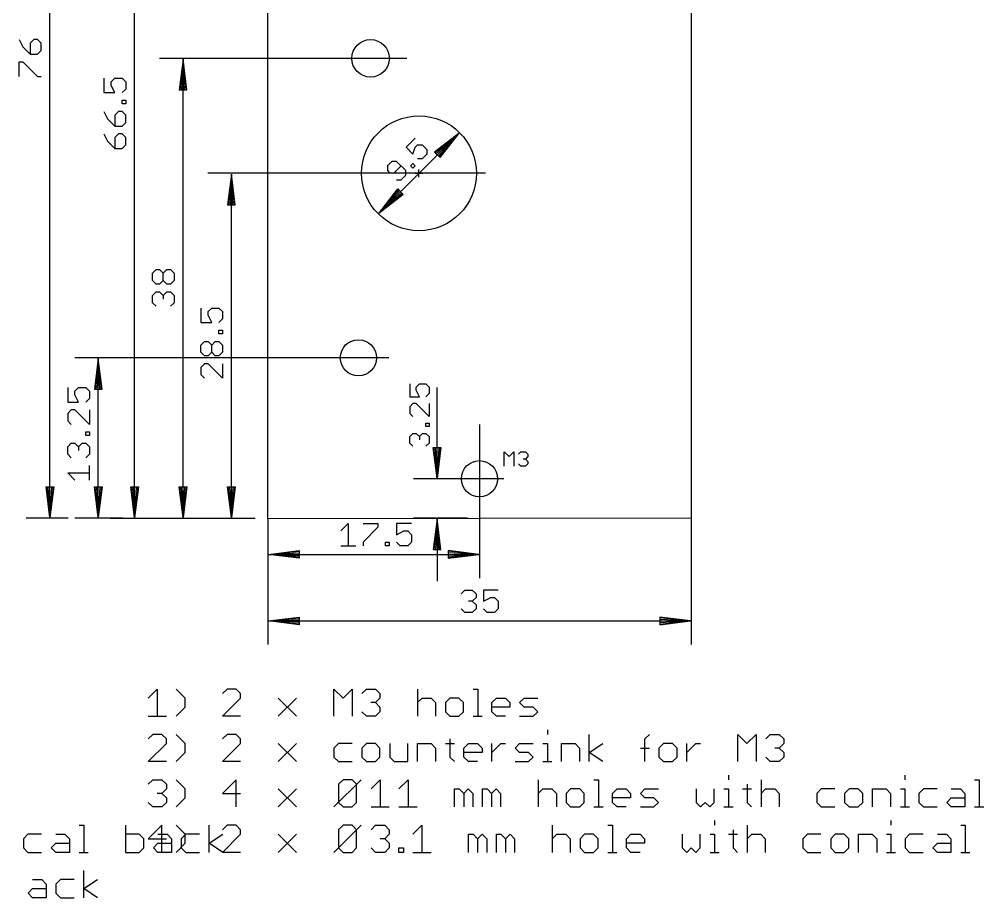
# Model space of a CAD drawing. Extents: x -17 to 281, y -45 to 126.
# Drawn here: x 119.5 to 199.2, y -31.4 to 41.2 of the extents above; entities that cross this region are included whole.
import ezdxf

# ---------------------------------------------------------------- set-up
doc = ezdxf.new("R2010")
doc.units = 0
doc.header["$MEASUREMENT"] = 0
for name, color, linetype, true_color in [('114', 253, 'CONTINUOUS', 0xadadad), ('20', 7, 'CONTINUOUS', 0xffffff), ('47', 140, 'CONTINUOUS', 0x00bfff)]:
    doc.layers.add(name, color=color, linetype=linetype, true_color=true_color)

msp = doc.modelspace()

# ---------------------------------------------------------------- linework, layer by layer
at = {"layer": '114'}
for p, q in [((130.127, -14.8744), (130.8763, -14.1251)), ((130.8763, -14.1251), (130.8763, -16.373)), ((133.1783, -14.8744), (132.429, -14.1251)), ((136.6402, -14.1251), (136.2656, -14.4997)), ((137.3895, -14.1251), (136.6402, -14.1251)), ((137.7642, -14.4997), (137.3895, -14.1251)), ((145.4734, -16.373), (145.4734, -14.1251)), ((145.4734, -14.1251), (146.2227, -14.8744)), ((146.2227, -14.8744), (146.972, -14.1251)), ((146.972, -14.1251), (146.972, -16.373)), ((147.7754, -14.4997), (148.1501, -14.1251)), ((148.1501, -14.1251), (148.8994, -14.1251)), ((148.8994, -14.1251), (149.274, -14.4997)), ((152.3793, -14.1251), (152.3793, -16.373)), ((156.9833, -14.1251), (157.3579, -14.1251)), ((157.3579, -14.1251), (157.3579, -16.373)), ((133.1783, -15.6237), (133.1783, -14.8744)), ((136.2656, -16.373), (137.7642, -14.8744)), ((137.7642, -14.8744), (137.7642, -14.4997)), ((140.8695, -14.8744), (142.3681, -16.373)), ((140.8695, -16.373), (142.3681, -14.8744)), ((149.274, -14.8744), (148.8994, -15.249)), ((149.274, -14.4997), (149.274, -14.8744)), ((152.3793, -15.249), (152.754, -14.8744)), ((152.754, -14.8744), (153.5033, -14.8744)), ((153.5033, -14.8744), (153.8779, -15.249)), ((155.056, -14.8744), (154.6813, -15.249)), ((155.8053, -14.8744), (155.056, -14.8744)), ((156.1799, -15.249), (155.8053, -14.8744)), ((158.5179, -15.249), (158.8926, -14.8744)), ((158.8926, -14.8744), (159.6419, -14.8744)), ((159.6419, -14.8744), (160.0165, -15.249)), ((160.8199, -15.249), (161.1945, -14.8744)), ((161.1945, -14.8744), (162.3185, -14.8744)), ((132.429, -16.373), (133.1783, -15.6237)), ((148.8994, -15.249), (148.5247, -15.249)), ((148.8994, -15.249), (149.274, -15.6237)), ((149.274, -15.6237), (149.274, -15.9983)), ((153.8779, -15.249), (153.8779, -16.373)), ((154.6813, -15.249), (154.6813, -15.9983)), ((156.1799, -15.9983), (156.1799, -15.249)), ((158.5179, -15.9983), (158.5179, -15.249)), ((160.0165, -15.6237), (158.5179, -15.6237)), ((160.0165, -15.249), (160.0165, -15.6237)), ((161.1945, -15.6237), (160.8199, -15.249)), ((161.9438, -15.6237), (161.1945, -15.6237)), ((162.3185, -15.9983), (161.9438, -15.6237)), ((130.127, -16.373), (131.6256, -16.373)), ((137.7642, -16.373), (136.2656, -16.373)), ((148.1501, -16.373), (147.7754, -15.9983)), ((148.8994, -16.373), (148.1501, -16.373)), ((149.274, -15.9983), (148.8994, -16.373)), ((154.6813, -15.9983), (155.056, -16.373)), ((155.056, -16.373), (155.8053, -16.373)), ((155.8053, -16.373), (156.1799, -15.9983)), ((156.9833, -16.373), (157.7326, -16.373)), ((158.8926, -16.373), (158.5179, -15.9983)), ((159.6419, -16.373), (158.8926, -16.373)), ((160.8199, -16.373), (161.9438, -16.373)), ((161.9438, -16.373), (162.3185, -15.9983)), ((163.1128, -17.5004), (163.1128, -17.8751)), ((130.5017, -17.8751), (130.127, -18.2497)), ((131.251, -17.8751), (130.5017, -17.8751)), ((131.6256, -18.2497), (131.251, -17.8751)), ((131.6256, -18.6244), (131.6256, -18.2497)), ((133.1783, -18.6244), (132.429, -17.8751)), ((136.6402, -17.8751), (136.2656, -18.2497)), ((137.3895, -17.8751), (136.6402, -17.8751)), ((137.7642, -18.2497), (137.3895, -17.8751)), ((137.7642, -18.6244), (137.7642, -18.2497)), ((155.056, -18.2497), (155.056, -19.7483)), ((166.5748, -20.123), (166.5748, -17.8751)), ((171.1697, -18.2497), (171.5444, -17.8751)), ((171.1697, -20.123), (171.1697, -18.2497)), ((178.8519, -20.123), (178.8519, -17.8751)), ((178.8519, -17.8751), (179.6012, -18.6244)), ((179.6012, -18.6244), (180.3505, -17.8751)), ((180.3505, -17.8751), (180.3505, -20.123)), ((181.1539, -18.2497), (181.5286, -17.8751)), ((181.5286, -17.8751), (182.2779, -17.8751)), ((182.2779, -17.8751), (182.6525, -18.2497)), ((182.6525, -18.2497), (182.6525, -18.6244)), ((130.127, -20.123), (131.6256, -18.6244)), ((133.1783, -19.3737), (133.1783, -18.6244)), ((136.2656, -20.123), (137.7642, -18.6244)), ((140.8695, -18.6244), (142.3681, -20.123)), ((140.8695, -20.123), (142.3681, -18.6244)), ((145.8481, -18.6244), (145.4734, -18.999)), ((145.4734, -18.999), (145.4734, -19.7483)), ((146.972, -18.6244), (145.8481, -18.6244)), ((148.1501, -18.6244), (147.7754, -18.999)), ((147.7754, -18.999), (147.7754, -19.7483)), ((148.8994, -18.6244), (148.1501, -18.6244)), ((149.274, -18.999), (148.8994, -18.6244)), ((149.274, -19.7483), (149.274, -18.999)), ((150.0774, -18.6244), (150.0774, -19.7483)), ((151.576, -20.123), (151.576, -18.6244)), ((152.3793, -20.123), (152.3793, -18.6244)), ((152.3793, -18.6244), (153.5033, -18.6244)), ((153.5033, -18.6244), (153.8779, -18.999)), ((153.8779, -18.999), (153.8779, -20.123)), ((154.6813, -18.6244), (155.4306, -18.6244)), ((156.2159, -18.999), (156.5906, -18.6244)), ((156.2159, -19.7483), (156.2159, -18.999)), ((156.5906, -18.6244), (157.3399, -18.6244)), ((157.3399, -18.6244), (157.7146, -18.999)), ((157.7146, -18.999), (157.7146, -19.3737)), ((158.5179, -20.123), (158.5179, -18.6244)), ((158.5179, -19.3737), (159.2672, -18.6244)), ((159.2672, -18.6244), (159.6419, -18.6244)), ((160.4362, -18.999), (160.8109, -18.6244)), ((160.8109, -19.3737), (160.4362, -18.999)), ((160.8109, -18.6244), (161.9348, -18.6244)), ((162.7382, -18.6244), (163.1128, -18.6244)), ((163.1128, -18.6244), (163.1128, -20.123)), ((164.2728, -20.123), (164.2728, -18.6244)), ((164.2728, -18.6244), (165.3968, -18.6244)), ((165.3968, -18.6244), (165.7714, -18.999)), ((165.7714, -18.999), (165.7714, -20.123)), ((166.5748, -19.3737), (167.6987, -18.6244)), ((170.7951, -18.999), (171.5444, -18.999)), ((172.7044, -18.6244), (172.3297, -18.999)), ((172.3297, -18.999), (172.3297, -19.7483)), ((173.4537, -18.6244), (172.7044, -18.6244)), ((173.8283, -18.999), (173.4537, -18.6244)), ((173.8283, -19.7483), (173.8283, -18.999)), ((174.6317, -20.123), (174.6317, -18.6244)), ((174.6317, -19.3737), (175.381, -18.6244)), ((175.381, -18.6244), (175.7556, -18.6244)), ((182.2779, -18.999), (181.9032, -18.999)), ((182.6525, -18.6244), (182.2779, -18.999)), ((182.2779, -18.999), (182.6525, -19.3737)), ((132.429, -20.123), (133.1783, -19.3737)), ((145.4734, -19.7483), (145.8481, -20.123)), ((147.7754, -19.7483), (148.1501, -20.123)), ((148.8994, -20.123), (149.274, -19.7483)), ((150.0774, -19.7483), (150.452, -20.123)), ((155.056, -19.7483), (155.4306, -20.123)), ((157.7146, -19.3737), (156.2159, -19.3737)), ((156.5906, -20.123), (156.2159, -19.7483)), ((161.5602, -19.3737), (160.8109, -19.3737)), ((161.9348, -19.7483), (161.5602, -19.3737)), ((161.5602, -20.123), (161.9348, -19.7483)), ((167.6987, -20.123), (166.5748, -19.3737)), ((172.3297, -19.7483), (172.7044, -20.123)), ((173.4537, -20.123), (173.8283, -19.7483)), ((181.5286, -20.123), (181.1539, -19.7483)), ((182.6525, -19.7483), (182.2779, -20.123)), ((182.6525, -19.3737), (182.6525, -19.7483)), ((131.6256, -20.123), (130.127, -20.123)), ((137.7642, -20.123), (136.2656, -20.123)), ((145.8481, -20.123), (146.972, -20.123)), ((148.1501, -20.123), (148.8994, -20.123)), ((150.452, -20.123), (151.576, -20.123)), ((157.3399, -20.123), (156.5906, -20.123)), ((160.4362, -20.123), (161.5602, -20.123)), ((162.7382, -20.123), (163.4875, -20.123)), ((172.7044, -20.123), (173.4537, -20.123)), ((182.2779, -20.123), (181.5286, -20.123)), ((178.0756, -21.2504), (178.0756, -21.6251)), ((192.6547, -21.2504), (192.6547, -21.6251)), ((130.127, -21.9997), (130.5017, -21.6251)), ((130.5017, -21.6251), (131.251, -21.6251)), ((131.251, -21.6251), (131.6256, -21.9997)), ((131.6256, -21.9997), (131.6256, -22.3744)), ((133.1783, -22.3744), (132.429, -21.6251)), ((137.3895, -21.6251), (136.2656, -22.749)), ((137.3895, -23.873), (137.3895, -21.6251)), ((145.4734, -23.873), (147.7214, -21.6251)), ((146.2227, -21.6251), (145.8481, -21.9997)), ((145.8481, -21.9997), (145.8481, -23.4983)), ((146.972, -21.6251), (146.2227, -21.6251)), ((147.3467, -21.9997), (146.972, -21.6251)), ((147.3467, -23.4983), (147.3467, -21.9997)), ((148.5427, -22.3744), (149.292, -21.6251)), ((149.292, -21.6251), (149.292, -23.873)), ((150.8447, -22.3744), (151.594, -21.6251)), ((151.594, -21.6251), (151.594, -23.873)), ((162.3545, -21.6251), (162.3545, -23.873)), ((166.9584, -21.6251), (167.3331, -21.6251)), ((167.3331, -21.6251), (167.3331, -23.873)), ((179.6103, -21.9997), (179.6103, -23.4983)), ((180.7702, -21.6251), (180.7702, -23.873)), ((198.4186, -21.6251), (198.7933, -21.6251)), ((198.7933, -21.6251), (198.7933, -23.873)), ((131.251, -22.749), (130.8763, -22.749)), ((131.6256, -22.3744), (131.251, -22.749)), ((131.251, -22.749), (131.6256, -23.1237)), ((133.1783, -23.1237), (133.1783, -22.3744)), ((136.2656, -22.749), (137.7642, -22.749)), ((140.8695, -22.3744), (142.3681, -23.873)), ((140.8695, -23.873), (142.3681, -22.3744)), ((155.4486, -23.873), (155.4486, -22.3744)), ((155.4486, -22.3744), (155.8233, -22.3744)), ((155.8233, -22.3744), (156.1979, -22.749)), ((156.1979, -22.749), (156.5726, -22.3744)), ((156.1979, -22.749), (156.1979, -23.873)), ((156.5726, -22.3744), (156.9472, -22.749)), ((156.9472, -22.749), (156.9472, -23.873)), ((157.7506, -23.873), (157.7506, -22.3744)), ((157.7506, -22.3744), (158.1252, -22.3744)), ((158.1252, -22.3744), (158.4999, -22.749)), ((158.4999, -22.749), (158.8745, -22.3744)), ((158.4999, -22.749), (158.4999, -23.873)), ((158.8745, -22.3744), (159.2492, -22.749)), ((159.2492, -22.749), (159.2492, -23.873)), ((162.3545, -22.749), (162.7292, -22.3744)), ((162.7292, -22.3744), (163.4785, -22.3744)), ((163.4785, -22.3744), (163.8531, -22.749)), ((163.8531, -22.749), (163.8531, -23.873)), ((165.0311, -22.3744), (164.6565, -22.749)), ((164.6565, -22.749), (164.6565, -23.4983)), ((165.7804, -22.3744), (165.0311, -22.3744)), ((166.1551, -22.749), (165.7804, -22.3744)), ((166.1551, -23.4983), (166.1551, -22.749)), ((168.4931, -22.749), (168.8677, -22.3744)), ((168.4931, -23.4983), (168.4931, -22.749)), ((168.8677, -22.3744), (169.6171, -22.3744)), ((169.6171, -22.3744), (169.9917, -22.749)), ((169.9917, -22.749), (169.9917, -23.1237)), ((170.7951, -22.749), (171.1697, -22.3744)), ((171.1697, -23.1237), (170.7951, -22.749)), ((171.1697, -22.3744), (172.2937, -22.3744)), ((175.399, -22.3744), (175.399, -23.4983)), ((176.8976, -23.4983), (176.8976, -22.3744)), ((177.701, -22.3744), (178.0756, -22.3744)), ((178.0756, -22.3744), (178.0756, -23.873)), ((179.2356, -22.3744), (179.9849, -22.3744)), ((180.7702, -22.749), (181.1449, -22.3744)), ((181.1449, -22.3744), (181.8942, -22.3744)), ((181.8942, -22.3744), (182.2689, -22.749)), ((182.2689, -22.749), (182.2689, -23.873)), ((185.7488, -22.3744), (185.3742, -22.749)), ((185.3742, -22.749), (185.3742, -23.4983)), ((186.8728, -22.3744), (185.7488, -22.3744)), ((188.0508, -22.3744), (187.6761, -22.749)), ((187.6761, -22.749), (187.6761, -23.4983)), ((188.8001, -22.3744), (188.0508, -22.3744)), ((189.1748, -22.749), (188.8001, -22.3744)), ((189.1748, -23.4983), (189.1748, -22.749)), ((189.9781, -23.873), (189.9781, -22.3744)), ((189.9781, -22.3744), (191.1021, -22.3744)), ((191.1021, -22.3744), (191.4767, -22.749)), ((191.4767, -22.749), (191.4767, -23.873)), ((192.2801, -22.3744), (192.6547, -22.3744)), ((192.6547, -22.3744), (192.6547, -23.873)), ((194.1894, -22.3744), (193.8147, -22.749)), ((193.8147, -22.749), (193.8147, -23.4983)), ((195.3133, -22.3744), (194.1894, -22.3744)), ((196.4913, -22.3744), (197.2406, -22.3744)), ((197.2406, -22.3744), (197.6153, -22.749)), ((197.6153, -22.749), (197.6153, -23.873)), ((130.5017, -23.873), (130.127, -23.4983)), ((131.251, -23.873), (130.5017, -23.873)), ((131.6256, -23.4983), (131.251, -23.873)), ((131.6256, -23.1237), (131.6256, -23.4983)), ((132.429, -23.873), (133.1783, -23.1237)), ((145.8481, -23.4983), (146.2227, -23.873)), ((146.2227, -23.873), (146.972, -23.873)), ((146.972, -23.873), (147.3467, -23.4983)), ((148.5427, -23.873), (150.0413, -23.873)), ((150.8447, -23.873), (152.3433, -23.873)), ((164.6565, -23.4983), (165.0311, -23.873)), ((165.0311, -23.873), (165.7804, -23.873)), ((165.7804, -23.873), (166.1551, -23.4983)), ((166.9584, -23.873), (167.7078, -23.873)), ((169.9917, -23.1237), (168.4931, -23.1237)), ((168.8677, -23.873), (168.4931, -23.4983)), ((169.6171, -23.873), (168.8677, -23.873)), ((170.7951, -23.873), (171.919, -23.873)), ((171.919, -23.1237), (171.1697, -23.1237)), ((172.2937, -23.4983), (171.919, -23.1237)), ((171.919, -23.873), (172.2937, -23.4983)), ((175.399, -23.4983), (175.7736, -23.873)), ((175.7736, -23.873), (176.1483, -23.4983)), ((176.1483, -23.4983), (176.523, -23.873)), ((176.523, -23.873), (176.8976, -23.4983)), ((177.701, -23.873), (178.4503, -23.873)), ((179.6103, -23.4983), (179.9849, -23.873)), ((185.3742, -23.4983), (185.7488, -23.873)), ((185.7488, -23.873), (186.8728, -23.873)), ((187.6761, -23.4983), (188.0508, -23.873)), ((188.0508, -23.873), (188.8001, -23.873)), ((188.8001, -23.873), (189.1748, -23.4983)), ((192.2801, -23.873), (193.0294, -23.873)), ((193.8147, -23.4983), (194.1894, -23.873)), ((194.1894, -23.873), (195.3133, -23.873)), ((196.1167, -23.4983), (196.4913, -23.1237)), ((196.4913, -23.873), (196.1167, -23.4983)), ((196.4913, -23.1237), (197.6153, -23.1237)), ((197.6153, -23.873), (196.4913, -23.873)), ((198.4186, -23.873), (199.168, -23.873)), ((124.4186, -25.3751), (124.7933, -25.3751)), ((124.7933, -25.3751), (124.7933, -27.623)), ((128.2553, -25.3751), (128.2553, -27.623)), ((131.251, -25.3751), (130.127, -26.499)), ((131.251, -27.623), (131.251, -25.3751)), ((133.1783, -26.1244), (132.429, -25.3751)), ((135.1612, -27.623), (135.1612, -25.3751)), ((136.6402, -25.3751), (136.2656, -25.7497)), ((137.3895, -25.3751), (136.6402, -25.3751)), ((137.7642, -25.7497), (137.3895, -25.3751)), ((145.4734, -27.623), (147.7214, -25.3751)), ((146.2227, -25.3751), (145.8481, -25.7497)), ((146.972, -25.3751), (146.2227, -25.3751)), ((147.3467, -25.7497), (146.972, -25.3751)), ((148.5427, -25.7497), (148.9174, -25.3751)), ((148.9174, -25.3751), (149.6667, -25.3751)), ((149.6667, -25.3751), (150.0413, -25.7497)), ((151.9957, -26.1244), (152.745, -25.3751)), ((152.745, -25.3751), (152.745, -27.623)), ((163.5055, -25.3751), (163.5055, -27.623)), ((168.1094, -25.3751), (168.4841, -25.3751)), ((168.4841, -25.3751), (168.4841, -27.623)), ((176.9246, -25.0004), (176.9246, -25.3751)), ((179.6193, -25.3751), (179.6193, -27.623)), ((191.5037, -25.0004), (191.5037, -25.3751)), ((197.2677, -25.3751), (197.6423, -25.3751)), ((197.6423, -25.3751), (197.6423, -27.623)), ((120.1894, -26.1244), (119.8147, -26.499)), ((121.3133, -26.1244), (120.1894, -26.1244)), ((122.4913, -26.1244), (123.2406, -26.1244)), ((123.2406, -26.1244), (123.6153, -26.499)), ((129.3792, -26.1244), (128.2553, -26.1244)), ((129.7539, -26.499), (129.3792, -26.1244)), ((130.9319, -26.1244), (131.6812, -26.1244)), ((131.6812, -26.1244), (132.0558, -26.499)), ((133.2338, -26.1244), (132.8592, -26.499)), ((133.1783, -26.8737), (133.1783, -26.1244)), ((134.3578, -26.1244), (133.2338, -26.1244)), ((135.1612, -26.8737), (136.2851, -26.1244)), ((136.2656, -27.623), (137.7642, -26.1244)), ((137.7642, -26.1244), (137.7642, -25.7497)), ((140.8695, -26.1244), (142.3681, -27.623)), ((140.8695, -27.623), (142.3681, -26.1244)), ((145.8481, -25.7497), (145.8481, -27.2483)), ((147.3467, -27.2483), (147.3467, -25.7497)), ((150.0413, -26.1244), (149.6667, -26.499)), ((150.0413, -25.7497), (150.0413, -26.1244)), ((156.5996, -27.623), (156.5996, -26.1244)), ((156.5996, -26.1244), (156.9743, -26.1244)), ((156.9743, -26.1244), (157.3489, -26.499)), ((157.3489, -26.499), (157.7236, -26.1244)), ((157.7236, -26.1244), (158.0982, -26.499)), ((158.9016, -27.623), (158.9016, -26.1244)), ((158.9016, -26.1244), (159.2762, -26.1244)), ((159.2762, -26.1244), (159.6509, -26.499)), ((159.6509, -26.499), (160.0255, -26.1244)), ((160.0255, -26.1244), (160.4002, -26.499)), ((163.5055, -26.499), (163.8802, -26.1244)), ((163.8802, -26.1244), (164.6295, -26.1244)), ((164.6295, -26.1244), (165.0041, -26.499)), ((166.1821, -26.1244), (165.8075, -26.499)), ((166.9314, -26.1244), (166.1821, -26.1244)), ((167.3061, -26.499), (166.9314, -26.1244)), ((169.6441, -26.499), (170.0187, -26.1244)), ((170.0187, -26.1244), (170.768, -26.1244)), ((170.768, -26.1244), (171.1427, -26.499)), ((174.248, -26.1244), (174.248, -27.2483)), ((175.7466, -27.2483), (175.7466, -26.1244)), ((176.55, -26.1244), (176.9246, -26.1244)), ((176.9246, -26.1244), (176.9246, -27.623)), ((178.0846, -26.1244), (178.8339, -26.1244)), ((178.4593, -25.7497), (178.4593, -27.2483)), ((179.6193, -26.499), (179.9939, -26.1244)), ((179.9939, -26.1244), (180.7432, -26.1244)), ((180.7432, -26.1244), (181.1179, -26.499)), ((184.5978, -26.1244), (184.2232, -26.499)), ((185.7218, -26.1244), (184.5978, -26.1244)), ((186.8998, -26.1244), (186.5252, -26.499)), ((187.6491, -26.1244), (186.8998, -26.1244)), ((188.0238, -26.499), (187.6491, -26.1244)), ((188.8271, -27.623), (188.8271, -26.1244)), ((188.8271, -26.1244), (189.9511, -26.1244)), ((189.9511, -26.1244), (190.3257, -26.499)), ((191.1291, -26.1244), (191.5037, -26.1244)), ((191.5037, -26.1244), (191.5037, -27.623)), ((193.0384, -26.1244), (192.6637, -26.499)), ((194.1623, -26.1244), (193.0384, -26.1244)), ((195.3404, -26.1244), (196.0897, -26.1244)), ((196.0897, -26.1244), (196.4643, -26.499)), ((119.8147, -26.499), (119.8147, -27.2483)), ((122.1167, -27.2483), (122.4913, -26.8737)), ((122.4913, -26.8737), (123.6153, -26.8737)), ((123.6153, -26.499), (123.6153, -27.623)), ((129.7539, -27.2483), (129.7539, -26.499)), ((130.127, -26.499), (131.6256, -26.499)), ((130.5572, -27.2483), (130.9319, -26.8737)), ((130.9319, -26.8737), (132.0558, -26.8737)), ((132.0558, -26.499), (132.0558, -27.623)), ((132.429, -27.623), (133.1783, -26.8737)), ((132.8592, -26.499), (132.8592, -27.2483)), ((136.2851, -27.623), (135.1612, -26.8737)), ((149.6667, -26.499), (149.292, -26.499)), ((149.6667, -26.499), (150.0413, -26.8737)), ((150.0413, -26.8737), (150.0413, -27.2483)), ((157.3489, -26.499), (157.3489, -27.623)), ((158.0982, -26.499), (158.0982, -27.623)), ((159.6509, -26.499), (159.6509, -27.623)), ((160.4002, -26.499), (160.4002, -27.623)), ((165.0041, -26.499), (165.0041, -27.623)), ((165.8075, -26.499), (165.8075, -27.2483)), ((167.3061, -27.2483), (167.3061, -26.499)), ((169.6441, -27.2483), (169.6441, -26.499)), ((171.1427, -26.8737), (169.6441, -26.8737)), ((171.1427, -26.499), (171.1427, -26.8737)), ((181.1179, -26.499), (181.1179, -27.623)), ((184.2232, -26.499), (184.2232, -27.2483)), ((186.5252, -26.499), (186.5252, -27.2483)), ((188.0238, -27.2483), (188.0238, -26.499)), ((190.3257, -26.499), (190.3257, -27.623)), ((192.6637, -26.499), (192.6637, -27.2483)), ((194.9657, -27.2483), (195.3404, -26.8737)), ((195.3404, -26.8737), (196.4643, -26.8737)), ((196.4643, -26.499), (196.4643, -27.623)), ((119.8147, -27.2483), (120.1894, -27.623)), ((120.1894, -27.623), (121.3133, -27.623)), ((122.4913, -27.623), (122.1167, -27.2483)), ((123.6153, -27.623), (122.4913, -27.623)), ((124.4186, -27.623), (125.168, -27.623)), ((128.2553, -27.623), (129.3792, -27.623)), ((129.3792, -27.623), (129.7539, -27.2483)), ((130.9319, -27.623), (130.5572, -27.2483)), ((132.0558, -27.623), (130.9319, -27.623)), ((132.8592, -27.2483), (133.2338, -27.623)), ((133.2338, -27.623), (134.3578, -27.623)), ((137.7642, -27.623), (136.2656, -27.623)), ((145.8481, -27.2483), (146.2227, -27.623)), ((146.2227, -27.623), (146.972, -27.623)), ((146.972, -27.623), (147.3467, -27.2483)), ((148.9174, -27.623), (148.5427, -27.2483)), ((149.6667, -27.623), (148.9174, -27.623)), ((150.0413, -27.2483), (149.6667, -27.623)), ((150.8447, -27.623), (150.8447, -27.2483)), ((150.8447, -27.2483), (151.2193, -27.2483)), ((151.2193, -27.623), (150.8447, -27.623)), ((151.2193, -27.2483), (151.2193, -27.623)), ((151.9957, -27.623), (153.4943, -27.623)), ((165.8075, -27.2483), (166.1821, -27.623)), ((166.1821, -27.623), (166.9314, -27.623)), ((166.9314, -27.623), (167.3061, -27.2483)), ((168.1094, -27.623), (168.8587, -27.623)), ((170.0187, -27.623), (169.6441, -27.2483)), ((170.768, -27.623), (170.0187, -27.623)), ((174.248, -27.2483), (174.6227, -27.623)), ((174.6227, -27.623), (174.9973, -27.2483)), ((174.9973, -27.2483), (175.372, -27.623)), ((175.372, -27.623), (175.7466, -27.2483)), ((176.55, -27.623), (177.2993, -27.623)), ((178.4593, -27.2483), (178.8339, -27.623)), ((184.2232, -27.2483), (184.5978, -27.623)), ((184.5978, -27.623), (185.7218, -27.623)), ((186.5252, -27.2483), (186.8998, -27.623)), ((186.8998, -27.623), (187.6491, -27.623)), ((187.6491, -27.623), (188.0238, -27.2483)), ((191.1291, -27.623), (191.8784, -27.623)), ((192.6637, -27.2483), (193.0384, -27.623)), ((193.0384, -27.623), (194.1623, -27.623)), ((195.3404, -27.623), (194.9657, -27.2483)), ((196.4643, -27.623), (195.3404, -27.623)), ((197.2677, -27.623), (198.017, -27.623)), ((124.8023, -31.373), (124.8023, -29.1251)), ((120.573, -29.8744), (121.3223, -29.8744)), ((121.3223, -29.8744), (121.697, -30.249)), ((121.697, -30.249), (121.697, -31.373)), ((122.875, -29.8744), (122.5003, -30.249)), ((122.5003, -30.249), (122.5003, -30.9983)), ((123.999, -29.8744), (122.875, -29.8744)), ((124.8023, -30.6237), (125.9263, -29.8744)), ((120.1984, -30.9983), (120.573, -30.6237)), ((120.573, -31.373), (120.1984, -30.9983)), ((120.573, -30.6237), (121.697, -30.6237)), ((122.5003, -30.9983), (122.875, -31.373)), ((125.9263, -31.373), (124.8023, -30.6237)), ((121.697, -31.373), (120.573, -31.373)), ((122.875, -31.373), (123.999, -31.373))]:
    msp.add_line(p, q, dxfattribs=at)
at = {"layer": '20'}
for p, q in [((140, -0.05), (140, 111.5)), ((175, 111.5), (175, 0)), ((175, 0), (140, -0.05))]:
    msp.add_line(p, q, dxfattribs=at)
for centre, radius in [((148.5, 38), 1.55), ((152.5, 28.5), 4.75), ((147.5, 13.25), 1.5), ((157.5, 3.25), 1.5)]:
    msp.add_circle(centre, radius, dxfattribs=at)
at = {"layer": '47'}
for p, q in [((122, 0.065), (122, 75.935)), ((129, 0.065), (129, 66.435)), ((119.4701, 39.5488), (119.7698, 38.9494)), ((120.669, 39.5488), (120.3692, 39.2491)), ((120.3692, 39.2491), (120.3692, 38.3499)), ((120.9687, 39.5488), (120.669, 39.5488)), ((121.2684, 39.2491), (120.9687, 39.5488)), ((121.2684, 38.6496), (121.2684, 39.2491)), ((119.7698, 38.9494), (120.3692, 38.3499)), ((120.3692, 38.3499), (120.9687, 38.3499)), ((120.9687, 38.3499), (121.2684, 38.6496)), ((119.4701, 36.5083), (119.4701, 37.7072)), ((119.4701, 37.7072), (119.7698, 37.7072)), ((119.7698, 37.7072), (120.9687, 36.5083)), ((151.5, 38), (131.05, 38)), ((133, 37.935), (132.6808, 35.4)), ((133, 37.935), (132.74, 35.4)), ((133, 37.935), (132.87, 35.4)), ((133, 0.065), (133, 37.935)), ((133.3192, 35.4), (133, 37.935)), ((133.13, 35.4), (133, 37.935)), ((133.26, 35.4), (133, 37.935)), ((120.9687, 36.5083), (121.2684, 36.5083)), ((126.4701, 36.3651), (126.4701, 35.1662)), ((127.0695, 36.0654), (127.3692, 36.3651)), ((127.0695, 35.7656), (127.0695, 36.0654)), ((127.3692, 36.3651), (127.9687, 36.3651)), ((127.9687, 36.3651), (128.2684, 36.0654)), ((128.2684, 36.0654), (128.2684, 35.4659)), ((126.4701, 35.1662), (127.3692, 35.1662)), ((127.3692, 35.1662), (127.0695, 35.7656)), ((128.2684, 35.4659), (127.9687, 35.1662)), ((132.6808, 35.4), (133.3192, 35.4)), ((127.9687, 34.2454), (127.9687, 34.5451)), ((127.9687, 34.5451), (128.2684, 34.5451)), ((128.2684, 34.5451), (128.2684, 34.2454)), ((126.4701, 33.6027), (126.7698, 33.0033)), ((127.669, 33.6027), (127.3692, 33.303)), ((127.9687, 33.6027), (127.669, 33.6027)), ((128.2684, 34.2454), (127.9687, 34.2454)), ((128.2684, 33.303), (127.9687, 33.6027)), ((126.7698, 33.0033), (127.3692, 32.4038)), ((127.3692, 33.303), (127.3692, 32.4038)), ((127.9687, 32.4038), (128.2684, 32.7036)), ((128.2684, 32.7036), (128.2684, 33.303)), ((127.3692, 32.4038), (127.9687, 32.4038)), ((126.4701, 31.7612), (126.7698, 31.1617)), ((126.7698, 31.1617), (127.3692, 30.5623)), ((127.669, 31.7612), (127.3692, 31.4614)), ((127.3692, 31.4614), (127.3692, 30.5623)), ((127.9687, 31.7612), (127.669, 31.7612)), ((128.2684, 31.4614), (127.9687, 31.7612)), ((128.2684, 30.862), (128.2684, 31.4614)), ((155.8128, 31.8128), (149.1872, 25.1872)), ((152.1971, 31.4182), (151.4301, 30.6512)), ((155.8128, 31.8128), (153.7945, 30.246)), ((155.8128, 31.8128), (153.8364, 30.2041)), ((155.8128, 31.8128), (153.9284, 30.1122)), ((154.1122, 29.9284), (155.8128, 31.8128)), ((154.2041, 29.8364), (155.8128, 31.8128)), ((154.246, 29.7945), (155.8128, 31.8128)), ((155.8588, 31.8588), (155.8588, 31.8588)), ((127.3692, 30.5623), (127.9687, 30.5623)), ((127.9687, 30.5623), (128.2684, 30.862)), ((151.4301, 30.6512), (152.0053, 30.076)), ((152.0053, 30.076), (152.1971, 30.6512)), ((152.1971, 30.6512), (152.3888, 30.843)), ((152.3888, 30.843), (152.7723, 30.843)), ((152.7723, 30.843), (153.1558, 30.4595)), ((153.1558, 30.4595), (153.1558, 30.076)), ((150.2689, 29.49), (149.8854, 29.1065)), ((150.6523, 29.49), (150.2689, 29.49)), ((151.4193, 28.723), (150.6523, 29.49)), ((152.7723, 29.6925), (152.3888, 29.6925)), ((153.1558, 30.076), (152.7723, 29.6925)), ((153.7945, 30.246), (154.246, 29.7945)), ((149.8854, 29.1065), (149.8854, 28.723)), ((149.8854, 28.723), (150.0771, 28.5313)), ((150.4606, 28.5313), (151.0358, 29.1065)), ((151.4193, 28.3395), (151.4193, 28.723)), ((151.81, 29.1137), (152.0017, 29.3054)), ((152.0017, 28.922), (151.81, 29.1137)), ((152.0017, 29.3054), (152.1935, 29.1137)), ((152.1935, 29.1137), (152.0017, 28.922)), ((152.5, 28.1808), (152.5, 28.8192)), ((158, 28.5), (135.05, 28.5)), ((137, 28.435), (136.6808, 25.9)), ((137, 28.435), (136.74, 25.9)), ((137, 28.435), (136.87, 25.9)), ((137, 0.065), (137, 28.435)), ((137.3192, 25.9), (137, 28.435)), ((137.13, 25.9), (137, 28.435)), ((137.26, 25.9), (137, 28.435)), ((150.0771, 28.5313), (150.4606, 28.5313)), ((150.6523, 27.9561), (151.0358, 27.9561)), ((151.0358, 27.9561), (151.4193, 28.3395)), ((152.1808, 28.5), (152.8192, 28.5)), ((149.1872, 25.1872), (150.754, 27.2055)), ((149.1872, 25.1872), (150.7959, 27.1636)), ((150.754, 27.2055), (151.2055, 26.754)), ((149.1872, 25.1872), (150.8878, 27.0716)), ((151.0716, 26.8878), (149.1872, 25.1872)), ((151.1636, 26.7959), (149.1872, 25.1872)), ((151.2055, 26.754), (149.1872, 25.1872)), ((136.6808, 25.9), (137.3192, 25.9)), ((149.1412, 25.1412), (149.1412, 25.1412)), ((130.4701, 20.2491), (130.7698, 20.5488)), ((130.4701, 19.6496), (130.4701, 20.2491)), ((130.7698, 20.5488), (131.0695, 20.5488)), ((131.0695, 20.5488), (131.3692, 20.2491)), ((131.3692, 20.2491), (131.669, 20.5488)), ((131.3692, 19.6496), (131.3692, 20.2491)), ((131.669, 20.5488), (131.9687, 20.5488)), ((131.9687, 20.5488), (132.2684, 20.2491)), ((132.2684, 20.2491), (132.2684, 19.6496)), ((130.7698, 19.3499), (130.4701, 19.6496)), ((131.0695, 19.3499), (130.7698, 19.3499)), ((131.3692, 19.6496), (131.0695, 19.3499)), ((131.669, 19.3499), (131.3692, 19.6496)), ((131.9687, 19.3499), (131.669, 19.3499)), ((132.2684, 19.6496), (131.9687, 19.3499)), ((130.4701, 18.4075), (130.7698, 18.7072)), ((130.4701, 17.8081), (130.4701, 18.4075)), ((130.7698, 18.7072), (131.0695, 18.7072)), ((131.0695, 18.7072), (131.3692, 18.4075)), ((131.3692, 18.4075), (131.669, 18.7072)), ((131.3692, 18.4075), (131.3692, 18.1078)), ((131.669, 18.7072), (131.9687, 18.7072)), ((131.9687, 18.7072), (132.2684, 18.4075)), ((132.2684, 18.4075), (132.2684, 17.8081)), ((130.7698, 17.5083), (130.4701, 17.8081)), ((132.2684, 17.8081), (131.9687, 17.5083)), ((134.4701, 17.3651), (134.4701, 16.1662)), ((135.0695, 17.0654), (135.3692, 17.3651)), ((135.0695, 16.7656), (135.0695, 17.0654)), ((135.3692, 16.1662), (135.0695, 16.7656)), ((135.3692, 17.3651), (135.9687, 17.3651)), ((135.9687, 17.3651), (136.2684, 17.0654)), ((136.2684, 17.0654), (136.2684, 16.4659)), ((134.4701, 16.1662), (135.3692, 16.1662)), ((136.2684, 16.4659), (135.9687, 16.1662)), ((135.9687, 15.2454), (135.9687, 15.5451)), ((135.9687, 15.5451), (136.2684, 15.5451)), ((136.2684, 15.2454), (135.9687, 15.2454)), ((136.2684, 15.5451), (136.2684, 15.2454)), ((134.4701, 14.303), (134.7698, 14.6027)), ((134.7698, 14.6027), (135.0695, 14.6027)), ((135.0695, 14.6027), (135.3692, 14.303)), ((135.3692, 14.303), (135.669, 14.6027)), ((135.669, 14.6027), (135.9687, 14.6027)), ((135.9687, 14.6027), (136.2684, 14.303)), ((134.4701, 13.7036), (134.4701, 14.303)), ((134.7698, 13.4038), (134.4701, 13.7036)), ((135.3692, 13.7036), (135.0695, 13.4038)), ((135.3692, 13.7036), (135.3692, 14.303)), ((135.669, 13.4038), (135.3692, 13.7036)), ((136.2684, 13.7036), (135.9687, 13.4038)), ((136.2684, 14.303), (136.2684, 13.7036)), ((150, 13.25), (124.05, 13.25)), ((126, 13.185), (125.6808, 10.65)), ((126, 13.185), (125.74, 10.65)), ((126, 13.185), (125.87, 10.65)), ((126, 0.065), (126, 13.185)), ((126.3192, 10.65), (126, 13.185)), ((126.13, 10.65), (126, 13.185)), ((126.26, 10.65), (126, 13.185)), ((134.7698, 12.7612), (134.4701, 12.4614)), ((135.0695, 13.4038), (134.7698, 13.4038)), ((135.0695, 12.7612), (134.7698, 12.7612)), ((136.2684, 11.5623), (135.0695, 12.7612)), ((135.9687, 13.4038), (135.669, 13.4038)), ((136.2684, 12.7612), (136.2684, 11.5623)), ((134.4701, 12.4614), (134.4701, 11.862)), ((134.4701, 11.862), (134.7698, 11.5623)), ((123.4701, 10.7873), (123.4701, 9.5884)), ((124.0695, 10.4875), (124.3692, 10.7873)), ((124.0695, 10.1878), (124.0695, 10.4875)), ((124.3692, 10.7873), (124.9687, 10.7873)), ((124.9687, 10.7873), (125.2684, 10.4875)), ((125.2684, 10.4875), (125.2684, 9.8881)), ((125.6808, 10.65), (126.3192, 10.65)), ((151.735, 11.0995), (151.735, 10.0318)), ((152.2689, 10.8326), (152.5358, 11.0995)), ((152.2689, 10.5656), (152.2689, 10.8326)), ((152.5358, 10.0318), (152.2689, 10.5656)), ((152.5358, 11.0995), (153.0697, 11.0995)), ((153.0697, 11.0995), (153.3366, 10.8326)), ((153.3366, 10.8326), (153.3366, 10.2987)), ((154, 3.315), (154, 10.8039)), ((123.4701, 9.5884), (124.3692, 9.5884)), ((124.3692, 9.5884), (124.0695, 10.1878)), ((125.2684, 9.8881), (124.9687, 9.5884)), ((151.735, 10.0318), (152.5358, 10.0318)), ((153.3366, 10.2987), (153.0697, 10.0318)), ((123.7698, 8.9457), (123.4701, 8.646)), ((124.0695, 8.9457), (123.7698, 8.9457)), ((125.2684, 7.7468), (124.0695, 8.9457)), ((125.2684, 8.9457), (125.2684, 7.7468)), ((152.002, 9.4623), (151.735, 9.1954)), ((151.735, 9.1954), (151.735, 8.6616)), ((152.2689, 9.4623), (152.002, 9.4623)), ((153.3366, 8.3946), (152.2689, 9.4623)), ((153.3366, 9.4623), (153.3366, 8.3946)), ((123.4701, 8.646), (123.4701, 8.0465)), ((123.4701, 8.0465), (123.7698, 7.7468)), ((151.735, 8.6616), (152.002, 8.3946)), ((153.0697, 7.5761), (153.0697, 7.843)), ((153.0697, 7.843), (153.3366, 7.843)), ((153.3366, 7.5761), (153.0697, 7.5761)), ((153.3366, 7.843), (153.3366, 7.5761)), ((157.5, 7.75), (157.5, -4.95)), ((124.9687, 6.826), (124.9687, 7.1257)), ((124.9687, 7.1257), (125.2684, 7.1257)), ((125.2684, 6.826), (124.9687, 6.826)), ((125.2684, 7.1257), (125.2684, 6.826)), ((151.735, 6.7397), (152.002, 7.0066)), ((151.735, 6.2058), (151.735, 6.7397)), ((152.002, 7.0066), (152.2689, 7.0066)), ((152.2689, 7.0066), (152.5358, 6.7397)), ((152.5358, 6.7397), (152.8027, 7.0066)), ((152.5358, 6.7397), (152.5358, 6.4728)), ((152.8027, 7.0066), (153.0697, 7.0066)), ((153.0697, 7.0066), (153.3366, 6.7397)), ((153.3366, 6.7397), (153.3366, 6.2058)), ((123.4701, 5.8836), (123.7698, 6.1833)), ((123.4701, 5.2842), (123.4701, 5.8836)), ((123.7698, 6.1833), (124.0695, 6.1833)), ((124.0695, 6.1833), (124.3692, 5.8836)), ((124.3692, 5.8836), (124.669, 6.1833)), ((124.3692, 5.8836), (124.3692, 5.5839)), ((124.669, 6.1833), (124.9687, 6.1833)), ((124.9687, 6.1833), (125.2684, 5.8836)), ((125.2684, 5.8836), (125.2684, 5.2842)), ((152.002, 5.9389), (151.735, 6.2058)), ((153.3366, 6.2058), (153.0697, 5.9389)), ((154, 3.315), (153.6808, 5.85)), ((153.6808, 5.85), (154.3192, 5.85)), ((154, 3.315), (153.74, 5.85)), ((154, 3.315), (153.87, 5.85)), ((154.3192, 5.85), (154, 3.315)), ((154.13, 5.85), (154, 3.315)), ((154.26, 5.85), (154, 3.315)), ((123.7698, 4.9844), (123.4701, 5.2842)), ((125.2684, 5.2842), (124.9687, 4.9844)), ((159.5508, 4.3008), (159.5508, 5.4702)), ((159.5508, 5.4702), (159.9406, 5.0804)), ((159.9406, 5.0804), (160.3304, 5.4702)), ((160.3304, 5.4702), (160.3304, 4.3008)), ((160.7202, 5.2753), (160.9151, 5.4702)), ((160.9151, 5.4702), (161.3049, 5.4702)), ((161.3049, 4.8855), (161.11, 4.8855)), ((161.3049, 5.4702), (161.4998, 5.2753)), ((161.4998, 5.0804), (161.3049, 4.8855)), ((161.3049, 4.8855), (161.4998, 4.6906)), ((161.4998, 5.2753), (161.4998, 5.0804)), ((125.2684, 3.1429), (125.2684, 4.3418)), ((160.9151, 4.3008), (160.7202, 4.4957)), ((161.3049, 4.3008), (160.9151, 4.3008)), ((161.4998, 4.4957), (161.3049, 4.3008)), ((161.4998, 4.6906), (161.4998, 4.4957)), ((124.0695, 3.1429), (123.4701, 3.7423)), ((123.4701, 3.7423), (125.2684, 3.7423)), ((159.5, 3.25), (152.05, 3.25)), ((122, 0.065), (121.6808, 2.6)), ((121.6808, 2.6), (122.3192, 2.6)), ((122, 0.065), (121.74, 2.6)), ((122, 0.065), (121.87, 2.6)), ((122.3192, 2.6), (122, 0.065)), ((122.13, 2.6), (122, 0.065)), ((122.26, 2.6), (122, 0.065)), ((126, 0.065), (125.6808, 2.6)), ((125.6808, 2.6), (126.3192, 2.6)), ((126, 0.065), (125.74, 2.6)), ((126, 0.065), (125.87, 2.6)), ((126.3192, 2.6), (126, 0.065)), ((126.13, 2.6), (126, 0.065)), ((126.26, 2.6), (126, 0.065)), ((129, 0.065), (128.6808, 2.6)), ((128.6808, 2.6), (129.3192, 2.6)), ((129, 0.065), (128.74, 2.6)), ((129, 0.065), (128.87, 2.6)), ((129.3192, 2.6), (129, 0.065)), ((129.13, 2.6), (129, 0.065)), ((129.26, 2.6), (129, 0.065)), ((133, 0.065), (132.6808, 2.6)), ((132.6808, 2.6), (133.3192, 2.6)), ((133, 0.065), (132.74, 2.6)), ((133, 0.065), (132.87, 2.6)), ((133.3192, 2.6), (133, 0.065)), ((133.13, 2.6), (133, 0.065)), ((133.26, 2.6), (133, 0.065)), ((137, 0.065), (136.6808, 2.6)), ((136.6808, 2.6), (137.3192, 2.6)), ((137, 0.065), (136.74, 2.6)), ((137, 0.065), (136.87, 2.6)), ((137.3192, 2.6), (137, 0.065)), ((137.13, 2.6), (137, 0.065)), ((137.26, 2.6), (137, 0.065)), ((123.5, 0), (120.05, 0)), ((128, 0), (124.05, 0)), ((127, 0), (130.95, 0)), ((130.5, 0), (134.95, 0)), ((133.5, 0), (138.95, 0)), ((140, 0), (140, -10.45)), ((156.5, 0), (152.05, 0)), ((175, 0), (175, -10.45)), ((140, -0.75), (140, -4.95)), ((146.0369, -1.061), (146.6533, -0.4446)), ((146.6533, -0.4446), (146.6533, -2.2938)), ((147.8784, -0.4446), (149.1112, -0.4446)), ((149.1112, -0.7528), (147.8784, -1.9856)), ((149.1112, -0.4446), (149.1112, -0.7528)), ((151.8736, -0.4446), (150.6408, -0.4446)), ((150.6408, -0.4446), (150.6408, -1.3692)), ((154, -0.065), (153.6808, -2.6)), ((154, -0.065), (153.74, -2.6)), ((154, -0.065), (153.87, -2.6)), ((154, -0.065), (154, -5.2)), ((154.3192, -2.6), (154, -0.065)), ((154.13, -2.6), (154, -0.065)), ((154.26, -2.6), (154, -0.065)), ((150.6408, -1.3692), (151.2572, -1.061)), ((151.2572, -1.061), (151.5654, -1.061)), ((151.5654, -1.061), (151.8736, -1.3692)), ((151.8736, -1.3692), (151.8736, -1.9856)), ((146.0369, -2.2938), (147.2697, -2.2938)), ((147.8784, -1.9856), (147.8784, -2.2938)), ((149.72, -2.2938), (149.72, -1.9856)), ((149.72, -1.9856), (150.0282, -1.9856)), ((150.0282, -2.2938), (149.72, -2.2938)), ((150.0282, -1.9856), (150.0282, -2.2938)), ((150.949, -2.2938), (150.6408, -1.9856)), ((151.5654, -2.2938), (150.949, -2.2938)), ((151.8736, -1.9856), (151.5654, -2.2938)), ((140.065, -3), (142.6, -2.6808)), ((140.065, -3), (142.6, -2.74)), ((140.065, -3), (142.6, -2.87)), ((140.065, -3), (157.435, -3)), ((142.6, -3.3192), (140.065, -3)), ((142.6, -3.13), (140.065, -3)), ((142.6, -3.26), (140.065, -3)), ((142.6, -2.6808), (142.6, -3.3192)), ((153.6808, -2.6), (154.3192, -2.6)), ((157.435, -3), (154.9, -2.6808)), ((154.9, -2.6808), (154.9, -3.3192)), ((157.435, -3), (154.9, -2.74)), ((157.435, -3), (154.9, -2.87)), ((154.9, -3.3192), (157.435, -3)), ((154.9, -3.13), (157.435, -3)), ((154.9, -3.26), (157.435, -3)), ((155.9829, -6.2528), (156.2911, -5.9446)), ((156.2911, -5.9446), (156.9075, -5.9446)), ((156.9075, -5.9446), (157.2157, -6.2528)), ((157.2157, -6.2528), (157.2157, -6.561)), ((159.0573, -5.9446), (157.8245, -5.9446)), ((157.8245, -5.9446), (157.8245, -6.8692)), ((156.9075, -6.8692), (156.5993, -6.8692)), ((157.2157, -6.561), (156.9075, -6.8692)), ((156.9075, -6.8692), (157.2157, -7.1774)), ((157.8245, -6.8692), (158.4409, -6.561)), ((158.4409, -6.561), (158.7491, -6.561)), ((158.7491, -6.561), (159.0573, -6.8692)), ((159.0573, -6.8692), (159.0573, -7.4856)), ((156.2911, -7.7938), (155.9829, -7.4856)), ((156.9075, -7.7938), (156.2911, -7.7938)), ((157.2157, -7.4856), (156.9075, -7.7938)), ((157.2157, -7.1774), (157.2157, -7.4856)), ((158.1327, -7.7938), (157.8245, -7.4856)), ((158.7491, -7.7938), (158.1327, -7.7938)), ((159.0573, -7.4856), (158.7491, -7.7938)), ((140.065, -8.5), (142.6, -8.1808)), ((140.065, -8.5), (142.6, -8.24)), ((140.065, -8.5), (142.6, -8.37)), ((140.065, -8.5), (174.935, -8.5)), ((142.6, -8.8192), (140.065, -8.5)), ((142.6, -8.63), (140.065, -8.5)), ((142.6, -8.76), (140.065, -8.5)), ((142.6, -8.1808), (142.6, -8.8192)), ((174.935, -8.5), (172.4, -8.1808)), ((172.4, -8.1808), (172.4, -8.8192)), ((174.935, -8.5), (172.4, -8.24)), ((174.935, -8.5), (172.4, -8.37)), ((172.4, -8.8192), (174.935, -8.5)), ((172.4, -8.63), (174.935, -8.5)), ((172.4, -8.76), (174.935, -8.5))]:
    msp.add_line(p, q, dxfattribs=at)

doc.saveas('drawing.dxf')
